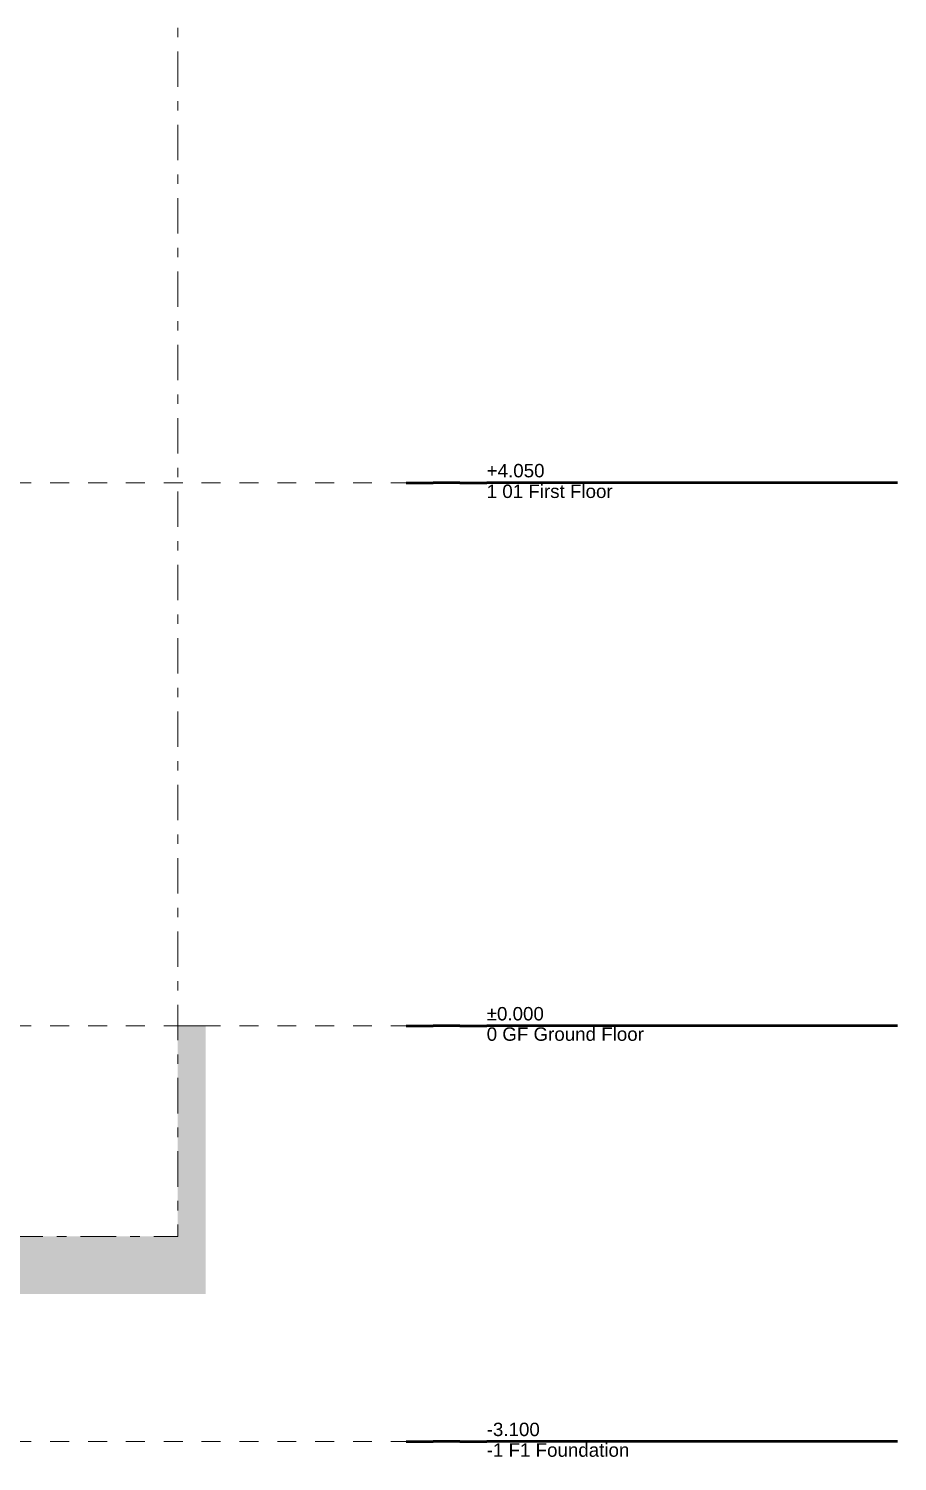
# Model space of a CAD drawing. Header units: millimetres. Extents: x -48147 to 1392261, y -496296 to 18123.
# Drawn here: x 1377299 to 1383777, y -495044 to -484359 of the extents above; entities that cross this region are included whole.
import ezdxf

# ---------------------------------------------------------------- set-up
doc = ezdxf.new("R2010")
doc.units = ezdxf.units.MM
doc.header["$MEASUREMENT"] = 0
for name, pattern in [('Dashed', [2822.222233, 1411.111116, -1411.111116]), ('Double Dashed', [546.805537, 264.583325, -105.833328, 70.555556, -105.833328]), ('Wipeout_Contour', [1000, 0, -1000])]:
    doc.linetypes.add(name, pattern=pattern)
for name, color, linetype, lineweight, true_color in [('0_Pen_No__105', 7, 'Continuous', 15, 0xa6a6a6), ('0_Pen_No__25', 7, 'Continuous', 50, 0x2a2a2a), ('HATCHING_Pen_No__145', 7, 'Continuous', 0, 0xa6a6a6)]:
    doc.layers.add(name, color=color, linetype=linetype, lineweight=lineweight, true_color=true_color)
for name, color, linetype, lineweight in [('0_Pen_No__6', 7, 'Continuous', 35), ('A-35-M_FFE_Sanitary_Pen_No__87', 8, 'Continuous', 20), ('A-95-P_Drawing_Pen_No__1', 7, 'Continuous', 13), ('A-95-P_Text_1_50_GA_Pen_No__1', 7, 'Continuous', 13)]:
    doc.layers.add(name, color=color, linetype=linetype, lineweight=lineweight)
doc.layers.add('A-95-P_Drawing', color=7, linetype='Continuous')
doc.styles.add('GENERATED_STYLE_1', font='')
doc.styles.get('GENERATED_STYLE_1').set_extended_font_data('Swis721 BT')

# ---------------------------------------------------------------- blocks, each defined once
blk = doc.blocks.new('S-21 Building Section_STORY_MARKER', base_point=(1317839, -491796))
at = {"layer": '0_Pen_No__105', "linetype": 'Dashed', "ltscale": 0.1}
for p, q in [((1353754, -487746), (1380115, -487746)), ((1353754, -491796), (1380115, -491796)), ((1353754, -494896), (1380115, -494896))]:
    blk.add_line(p, q, dxfattribs=at)
at = {"layer": '0_Pen_No__25', "linetype": 'Continuous'}
for p, q in [((1380115, -487746), (1380215, -487746)), ((1380115, -491796), (1380215, -491796)), ((1380115, -494896), (1380215, -494896))]:
    blk.add_line(p, q, dxfattribs=at)
at = {"color": 254, "linetype": 'Wipeout_Contour', "lineweight": 0, "ltscale": 5862349.17009176}
blk.add_wipeout([(1383777, -487597), (1380315, -487597), (1380315, -487894), (1383777, -487894)], dxfattribs=at)
at = {"color": 254, "linetype": 'Wipeout_Contour', "lineweight": 0, "ltscale": 5867760.401474268}
blk.add_wipeout([(1383777, -491647), (1380315, -491647), (1380315, -491944), (1383777, -491944)], dxfattribs=at)
at = {"color": 254, "linetype": 'Wipeout_Contour', "lineweight": 0, "ltscale": 5871929.160366515}
blk.add_wipeout([(1383777, -494747), (1380315, -494747), (1380315, -495044), (1383777, -495044)], dxfattribs=at)
at = {"layer": '0_Pen_No__25', "linetype": 'Continuous'}
for p, q in [((1380215, -487746), (1380315, -487746)), ((1380515, -487746), (1380315, -487746)), ((1380515, -487746), (1380715, -487746)), ((1383777, -487746), (1380715, -487746)), ((1380215, -491796), (1380315, -491796)), ((1380515, -491796), (1380315, -491796)), ((1380515, -491796), (1380715, -491796)), ((1383777, -491796), (1380715, -491796)), ((1380215, -494896), (1380315, -494896)), ((1380515, -494896), (1380315, -494896)), ((1380515, -494896), (1380715, -494896)), ((1383777, -494896), (1380715, -494896))]:
    blk.add_line(p, q, dxfattribs=at)
at = {"layer": '0_Pen_No__6', "char_height": 100, "attachment_point": 1, "style": 'GENERATED_STYLE_1'}
for s, insert in [('\\A1;{\\fSwis721 BT|b0|i0|c0|p34;+4.050}', (1380715, -487606)), ('\\A1;{\\fSwis721 BT|b0|i0|c0|p34;1 01 First Floor}', (1380715, -487760)), ('\\A1;{\\fSwis721 BT|b0|i0|c0|p34;±0.000}', (1380715, -491656)), ('\\A1;{\\fSwis721 BT|b0|i0|c0|p34;0 GF Ground Floor}', (1380715, -491808)), ('\\A1;{\\fSwis721 BT|b0|i0|c0|p34;-3.100}', (1380715, -494756)), ('\\A1;{\\fSwis721 BT|b0|i0|c0|p34;-1 F1 Foundation}', (1380715, -494910))]:
    blk.add_mtext(s, dxfattribs=dict(at, insert=insert))

msp = doc.modelspace()

# ---------------------------------------------------------------- hatches: boundary and pattern name
at = {"layer": 'HATCHING_Pen_No__145', "linetype": 'Continuous'}
msp.add_hatch(color=256, dxfattribs=at).paths.add_polyline_path([(1378619.8, -491795.5), (1353676.1, -491795.5), (1353676.1, -493795.9), (1378619.8, -493795.9)])

# ---------------------------------------------------------------- linework, layer by layer
at = {"layer": 'A-35-M_FFE_Sanitary_Pen_No__87', "linetype": 'Continuous'}
msp.add_line((1378619.8, -491795.5), (1353676.1, -491795.5), dxfattribs=at)

# ---------------------------------------------------------------- texts
at = {"layer": 'A-95-P_Text_1_50_GA_Pen_No__1', "linetype": 'Continuous', "insert": (1377746.7, -490514.2), "char_height": 175, "attachment_point": 2, "style": 'GENERATED_STYLE_1'}
msp.add_mtext('\\A1;{\\fSwis721 BT|b0|i0|c0|p34;Outside }', dxfattribs=at)

# ---------------------------------------------------------------- next in the draw order: wipeouts: each hides what was drawn before it
at = {"color": 254, "linetype": 'Wipeout_Contour', "lineweight": 0, "ltscale": 5838821.984801937}
msp.add_wipeout([(1374953.1, -477051.2), (1378410.8, -477051.2), (1378410.8, -493366.1), (1374953.1, -493366.1)], dxfattribs=at).dxf.layer = 'A-95-P_Drawing'

# ---------------------------------------------------------------- next in the draw order: linework, layer by layer
at = {"layer": 'A-95-P_Drawing_Pen_No__1', "linetype": 'Double Dashed', "flags": 128}
msp.add_lwpolyline([(1374953.1, -477051.2), (1378410.8, -477051.2), (1378410.8, -493366.1), (1374953.1, -493366.1)], close=True, dxfattribs=at)

# ---------------------------------------------------------------- next in the draw order: block references
at = {"linetype": 'Continuous', "lineweight": 0}
msp.add_blockref('S-21 Building Section_STORY_MARKER', (1317838.7, -491795.5), dxfattribs=at)

doc.saveas('drawing.dxf')
